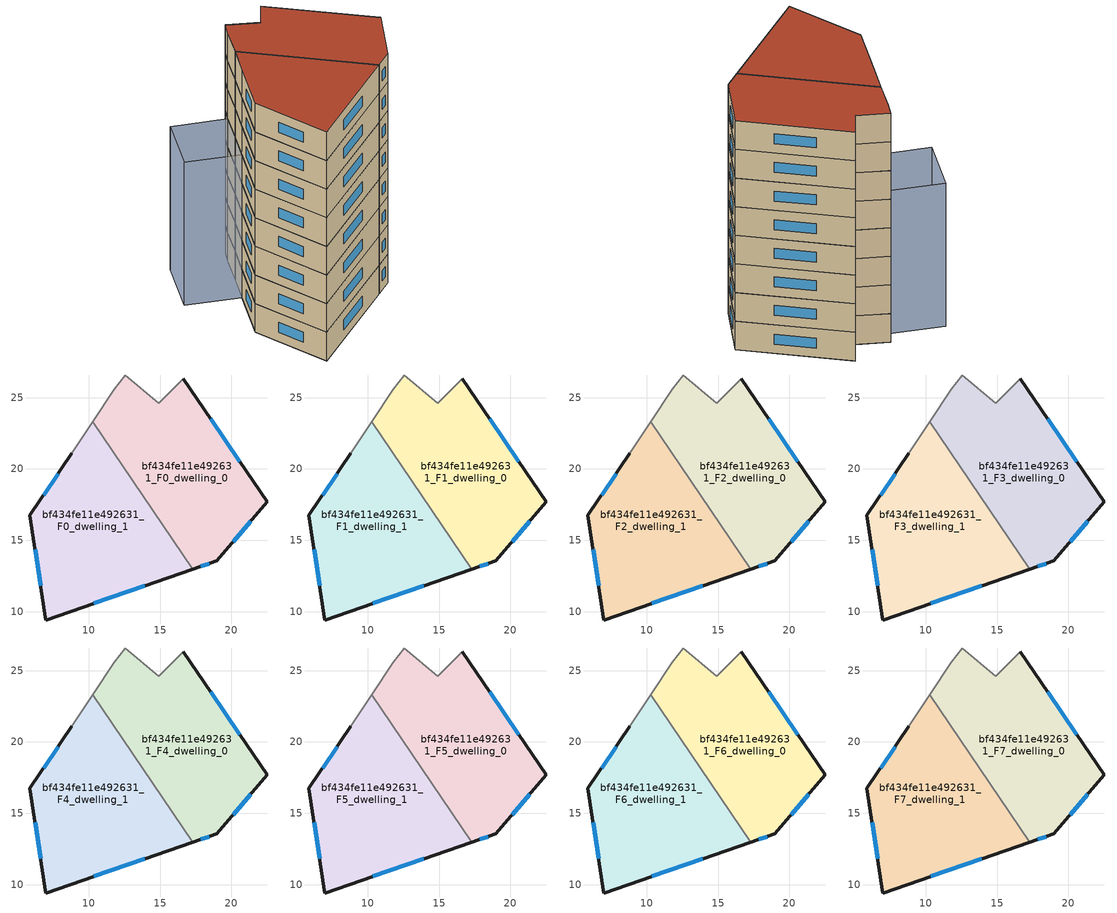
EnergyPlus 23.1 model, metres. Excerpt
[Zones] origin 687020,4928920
bf434fe11e492631_F0_dwelling_0
 floor ground (EU_floor_Construction): 18.99,13.56 22.5,17.69 16.64,26.31 14.89,24.62 12.55,26.59 11.8,25.59 10.28,23.31 17.29,12.97 z0
 wall outside (EU_wall_Construction): 16.64,26.31 22.5,17.69 18.99,13.56 17.29,12.97 z0:3
 wall adiabatic (EU_wall_Construction): 10.28,23.31 11.8,25.59 12.55,26.59 14.89,24.62 16.64,26.31 z0:3
 wall to bf434fe11e492631_F0_dwelling_1 (EU_wall_Construction): 17.29,12.97 10.28,23.31 z0:3
 window (EU_Window_Construction): 21.36,16.35 20.13,14.9 / 18.44,13.37 17.84,13.16 / 18.54,23.51 20.59,20.49 z0.98:2.02
bf434fe11e492631_F0_dwelling_1
 floor ground (EU_floor_Construction): 17.29,12.97 10.28,23.31 8.8,21.09 5.88,16.75 6.98,9.41 z0
 wall outside (EU_wall_Construction): 17.29,12.97 6.98,9.41 5.88,16.75 8.8,21.09 z0:3
 wall adiabatic (EU_wall_Construction): 8.8,21.09 10.28,23.31 z0:3
 window (EU_Window_Construction): 13.94,11.81 10.33,10.57 / 6.62,11.8 6.23,14.36 / 6.83,18.16 7.85,19.68 z0.98:2.02
bf434fe11e492631_F1_dwelling_0
 floor to bf434fe11e492631_F0_dwelling_0 (EU_floor_Construction): 18.99,13.56 22.5,17.69 16.64,26.31 14.89,24.62 12.55,26.59 11.8,25.59 10.28,23.31 17.29,12.97 z3
 wall outside (EU_wall_Construction): 16.64,26.31 22.5,17.69 18.99,13.56 17.29,12.97 z3:6
 wall adiabatic (EU_wall_Construction): 10.28,23.31 11.8,25.59 12.55,26.59 14.89,24.62 16.64,26.31 z3:6
 wall to bf434fe11e492631_F1_dwelling_1 (EU_wall_Construction): 17.29,12.97 10.28,23.31 z3:6
 window (EU_Window_Construction): 21.36,16.35 20.13,14.9 / 18.44,13.37 17.84,13.16 / 18.54,23.51 20.59,20.49 z3.98:5.02
bf434fe11e492631_F1_dwelling_1
 floor to bf434fe11e492631_F0_dwelling_1 (EU_floor_Construction): 17.29,12.97 10.28,23.31 8.8,21.09 5.88,16.75 6.98,9.41 z3
 wall outside (EU_wall_Construction): 17.29,12.97 6.98,9.41 5.88,16.75 8.8,21.09 z3:6
 wall adiabatic (EU_wall_Construction): 8.8,21.09 10.28,23.31 z3:6
 window (EU_Window_Construction): 13.94,11.81 10.33,10.57 / 6.62,11.8 6.23,14.36 / 6.83,18.16 7.85,19.68 z3.98:5.02
bf434fe11e492631_F2_dwelling_0
 floor to bf434fe11e492631_F1_dwelling_0 (EU_floor_Construction): 18.99,13.56 22.5,17.69 16.64,26.31 14.89,24.62 12.55,26.59 11.8,25.59 10.28,23.31 17.29,12.97 z6
 wall outside (EU_wall_Construction): 16.64,26.31 22.5,17.69 18.99,13.56 17.29,12.97 z6:9
 wall adiabatic (EU_wall_Construction): 10.28,23.31 11.8,25.59 12.55,26.59 14.89,24.62 16.64,26.31 z6:9
 wall to bf434fe11e492631_F2_dwelling_1 (EU_wall_Construction): 17.29,12.97 10.28,23.31 z6:9
 window (EU_Window_Construction): 21.36,16.35 20.13,14.9 / 18.44,13.37 17.84,13.16 / 18.54,23.51 20.59,20.49 z6.98:8.02
bf434fe11e492631_F2_dwelling_1
 floor to bf434fe11e492631_F1_dwelling_1 (EU_floor_Construction): 17.29,12.97 10.28,23.31 8.8,21.09 5.88,16.75 6.98,9.41 z6
 wall outside (EU_wall_Construction): 17.29,12.97 6.98,9.41 5.88,16.75 8.8,21.09 z6:9
 wall adiabatic (EU_wall_Construction): 8.8,21.09 10.28,23.31 z6:9
 window (EU_Window_Construction): 13.94,11.81 10.33,10.57 / 6.62,11.8 6.23,14.36 / 6.83,18.16 7.85,19.68 z6.98:8.02
bf434fe11e492631_F3_dwelling_0
 floor to bf434fe11e492631_F2_dwelling_0 (EU_floor_Construction): 18.99,13.56 22.5,17.69 16.64,26.31 14.89,24.62 12.55,26.59 11.8,25.59 10.28,23.31 17.29,12.97 z9
 wall outside (EU_wall_Construction): 16.64,26.31 22.5,17.69 18.99,13.56 17.29,12.97 z9:12
 wall adiabatic (EU_wall_Construction): 10.28,23.31 11.8,25.59 12.55,26.59 14.89,24.62 16.64,26.31 z9:12
 wall to bf434fe11e492631_F3_dwelling_1 (EU_wall_Construction): 17.29,12.97 10.28,23.31 z9:12
 window (EU_Window_Construction): 21.36,16.35 20.13,14.9 / 18.44,13.37 17.84,13.16 / 18.54,23.51 20.59,20.49 z9.98:11.02
bf434fe11e492631_F3_dwelling_1
 floor to bf434fe11e492631_F2_dwelling_1 (EU_floor_Construction): 17.29,12.97 10.28,23.31 8.8,21.09 5.88,16.75 6.98,9.41 z9
 wall outside (EU_wall_Construction): 17.29,12.97 6.98,9.41 5.88,16.75 8.8,21.09 z9:12
 wall adiabatic (EU_wall_Construction): 8.8,21.09 10.28,23.31 z9:12
 window (EU_Window_Construction): 13.94,11.81 10.33,10.57 / 6.62,11.8 6.23,14.36 / 6.83,18.16 7.85,19.68 z9.98:11.02
bf434fe11e492631_F4_dwelling_0
 floor to bf434fe11e492631_F3_dwelling_0 (EU_floor_Construction): 18.99,13.56 22.5,17.69 16.64,26.31 14.89,24.62 12.55,26.59 11.8,25.59 10.28,23.31 17.29,12.97 z12
 wall outside (EU_wall_Construction): 16.64,26.31 22.5,17.69 18.99,13.56 17.29,12.97 z12:15
 wall adiabatic (EU_wall_Construction): 10.28,23.31 11.8,25.59 12.55,26.59 14.89,24.62 16.64,26.31 z12:15
 wall to bf434fe11e492631_F4_dwelling_1 (EU_wall_Construction): 17.29,12.97 10.28,23.31 z12:15
 window (EU_Window_Construction): 21.36,16.35 20.13,14.9 / 18.44,13.37 17.84,13.16 / 18.54,23.51 20.59,20.49 z12.98:14.02
bf434fe11e492631_F4_dwelling_1
 floor to bf434fe11e492631_F3_dwelling_1 (EU_floor_Construction): 17.29,12.97 10.28,23.31 8.8,21.09 5.88,16.75 6.98,9.41 z12
 wall outside (EU_wall_Construction): 17.29,12.97 6.98,9.41 5.88,16.75 8.8,21.09 z12:15
 wall adiabatic (EU_wall_Construction): 8.8,21.09 10.28,23.31 z12:15
 window (EU_Window_Construction): 13.94,11.81 10.33,10.57 / 6.62,11.8 6.23,14.36 / 6.83,18.16 7.85,19.68 z12.98:14.02
bf434fe11e492631_F5_dwelling_0
 floor to bf434fe11e492631_F4_dwelling_0 (EU_floor_Construction): 18.99,13.56 22.5,17.69 16.64,26.31 14.89,24.62 12.55,26.59 11.8,25.59 10.28,23.31 17.29,12.97 z15
 wall outside (EU_wall_Construction): 16.64,26.31 22.5,17.69 18.99,13.56 17.29,12.97 z15:18
 wall adiabatic (EU_wall_Construction): 10.28,23.31 11.8,25.59 12.55,26.59 14.89,24.62 16.64,26.31 z15:18
 wall to bf434fe11e492631_F5_dwelling_1 (EU_wall_Construction): 17.29,12.97 10.28,23.31 z15:18
 window (EU_Window_Construction): 21.36,16.35 20.13,14.9 / 18.44,13.37 17.84,13.16 / 18.54,23.51 20.59,20.49 z15.98:17.02
bf434fe11e492631_F5_dwelling_1
 floor to bf434fe11e492631_F4_dwelling_1 (EU_floor_Construction): 17.29,12.97 10.28,23.31 8.8,21.09 5.88,16.75 6.98,9.41 z15
 wall outside (EU_wall_Construction): 17.29,12.97 6.98,9.41 5.88,16.75 8.8,21.09 z15:18
 wall adiabatic (EU_wall_Construction): 8.8,21.09 10.28,23.31 z15:18
 window (EU_Window_Construction): 13.94,11.81 10.33,10.57 / 6.62,11.8 6.23,14.36 / 6.83,18.16 7.85,19.68 z15.98:17.02
bf434fe11e492631_F6_dwelling_0
 floor to bf434fe11e492631_F5_dwelling_0 (EU_floor_Construction): 18.99,13.56 22.5,17.69 16.64,26.31 14.89,24.62 12.55,26.59 11.8,25.59 10.28,23.31 17.29,12.97 z18
 wall outside (EU_wall_Construction): 16.64,26.31 22.5,17.69 18.99,13.56 17.29,12.97 z18:21
 wall adiabatic (EU_wall_Construction): 10.28,23.31 11.8,25.59 12.55,26.59 14.89,24.62 16.64,26.31 z18:21
 wall to bf434fe11e492631_F6_dwelling_1 (EU_wall_Construction): 17.29,12.97 10.28,23.31 z18:21
 window (EU_Window_Construction): 21.36,16.35 20.13,14.9 / 18.44,13.37 17.84,13.16 / 18.54,23.51 20.59,20.49 z18.98:20.02
bf434fe11e492631_F6_dwelling_1
 floor to bf434fe11e492631_F5_dwelling_1 (EU_floor_Construction): 17.29,12.97 10.28,23.31 8.8,21.09 5.88,16.75 6.98,9.41 z18
 wall outside (EU_wall_Construction): 17.29,12.97 6.98,9.41 5.88,16.75 8.8,21.09 z18:21
 wall adiabatic (EU_wall_Construction): 8.8,21.09 10.28,23.31 z18:21
 window (EU_Window_Construction): 13.94,11.81 10.33,10.57 / 6.62,11.8 6.23,14.36 / 6.83,18.16 7.85,19.68 z18.98:20.02
bf434fe11e492631_F7_dwelling_0
 floor to bf434fe11e492631_F6_dwelling_0 (EU_floor_Construction): 18.99,13.56 22.5,17.69 16.64,26.31 14.89,24.62 12.55,26.59 11.8,25.59 10.28,23.31 17.29,12.97 z21
 wall outside (EU_wall_Construction): 16.64,26.31 22.5,17.69 18.99,13.56 17.29,12.97 z21:24
 wall adiabatic (EU_wall_Construction): 10.28,23.31 11.8,25.59 12.55,26.59 14.89,24.62 16.64,26.31 z21:24
 wall to bf434fe11e492631_F7_dwelling_1 (EU_wall_Construction): 17.29,12.97 10.28,23.31 z21:24
 window (EU_Window_Construction): 21.36,16.35 20.13,14.9 / 18.44,13.37 17.84,13.16 / 18.54,23.51 20.59,20.49 z21.98:23.02
 roof outside (EU_roof_Construction): 16.64,26.31 22.5,17.69 18.99,13.56 17.29,12.97 10.28,23.31 11.8,25.59 12.55,26.59 14.89,24.62 z24
bf434fe11e492631_F7_dwelling_1
 floor to bf434fe11e492631_F6_dwelling_1 (EU_floor_Construction): 17.29,12.97 10.28,23.31 8.8,21.09 5.88,16.75 6.98,9.41 z21
 wall outside (EU_wall_Construction): 17.29,12.97 6.98,9.41 5.88,16.75 8.8,21.09 z21:24
 wall adiabatic (EU_wall_Construction): 8.8,21.09 10.28,23.31 z21:24
 window (EU_Window_Construction): 13.94,11.81 10.33,10.57 / 6.62,11.8 6.23,14.36 / 6.83,18.16 7.85,19.68 z21.98:23.02
 roof outside (EU_roof_Construction): 10.28,23.31 17.29,12.97 6.98,9.41 5.88,16.75 8.8,21.09 z24
shading: 12.55,26.59 9.64,21.42 / 11.8,25.59 8.8,21.09 / 8.8,21.09 4.59,23.9 / 4.59,23.9 7.59,28.4 / 7.59,28.4 11.8,25.59 z0:15
[Building]
EU S2 Campaign: North Axis=0; Terrain=City; Solar Distribution=FullExterior
[Site:Location]
Bologna: Latitude=44.5; Longitude=11.25; Time Zone=1; Elevation=37
[SizingPeriod:WeatherFileDays]
AnnualSizingPeriod: Begin Month=1; Begin Day of Month=1; End Month=12; End Day of Month=31; Day of Week for Start Day=Monday; Use Weather File Daylight Saving Period=No; Use Weather File Rain and Snow Indicators=No
[MATERIAL]
EU_InternalMass_Material: Roughness=MediumRough; Thickness=0.1; Conductivity=1; Density=1800; Specific Heat=900; Thermal Absorptance=0.9; Solar Absorptance=0.7; Visible Absorptance=0.7
[MATERIAL:NOMASS] Roughness=MediumRough; Thermal Absorptance=0.9; Solar Absorptance=0.7; Visible Absorptance=0.7
Name | Thermal Resistance
EU_wall_NoMass | 0.905828
EU_roof_NoMass | 0.37593
EU_floor_NoMass | 0.67114
[WINDOWMATERIAL:SIMPLEGLAZINGSYSTEM]
EU_Window_SimpleGlazing: UFactor=4.52486; Solar Heat Gain Coefficient=0.85; Visible Transmittance=0.85
[CONSTRUCTION]
EU_wall_Construction: EU_wall_NoMass
EU_roof_Construction: EU_roof_NoMass
EU_floor_Construction: EU_floor_NoMass
EU_InternalMass_Construction: EU_InternalMass_Material
EU_Window_Construction: EU_Window_SimpleGlazing
[ZONE] Type=1; Multiplier=1; Ceiling Height=autocalculate; Floor Area=autocalculate; Part of Total Floor Area=Yes
Name | Volume
bf434fe11e492631_F0_dwelling_0; bf434fe11e492631_F1_dwelling_0; bf434fe11e492631_F2_dwelling_0; bf434fe11e492631_F3_dwelling_0; bf434fe11e492631_F4_dwelling_0; bf434fe11e492631_F5_dwelling_0; bf434fe11e492631_F6_dwelling_0; bf434fe11e492631_F7_dwelling_0 | 256.597
bf434fe11e492631_F0_dwelling_1 | 256.609
bf434fe11e492631_F1_dwelling_1; bf434fe11e492631_F2_dwelling_1; bf434fe11e492631_F3_dwelling_1; bf434fe11e492631_F4_dwelling_1; bf434fe11e492631_F5_dwelling_1; bf434fe11e492631_F6_dwelling_1; bf434fe11e492631_F7_dwelling_1 | 256.611
[INTERNALMASS] Construction=EU_InternalMass_Construction
Name | Zone or ZoneList | Surface Area
bf434fe11e492631_F0_dwelling_0_EU_InternalMass | bf434fe11e492631_F0_dwelling_0 | 85.5325
bf434fe11e492631_F0_dwelling_1_EU_InternalMass | bf434fe11e492631_F0_dwelling_1 | 85.5367
bf434fe11e492631_F1_dwelling_0_EU_InternalMass | bf434fe11e492631_F1_dwelling_0 | 85.5325
bf434fe11e492631_F1_dwelling_1_EU_InternalMass | bf434fe11e492631_F1_dwelling_1 | 85.5367
bf434fe11e492631_F2_dwelling_0_EU_InternalMass | bf434fe11e492631_F2_dwelling_0 | 85.5325
bf434fe11e492631_F2_dwelling_1_EU_InternalMass | bf434fe11e492631_F2_dwelling_1 | 85.5367
bf434fe11e492631_F3_dwelling_0_EU_InternalMass | bf434fe11e492631_F3_dwelling_0 | 85.5325
bf434fe11e492631_F3_dwelling_1_EU_InternalMass | bf434fe11e492631_F3_dwelling_1 | 85.5367
bf434fe11e492631_F4_dwelling_0_EU_InternalMass | bf434fe11e492631_F4_dwelling_0 | 85.5325
bf434fe11e492631_F4_dwelling_1_EU_InternalMass | bf434fe11e492631_F4_dwelling_1 | 85.5367
bf434fe11e492631_F5_dwelling_0_EU_InternalMass | bf434fe11e492631_F5_dwelling_0 | 85.5325
bf434fe11e492631_F5_dwelling_1_EU_InternalMass | bf434fe11e492631_F5_dwelling_1 | 85.5367
bf434fe11e492631_F6_dwelling_0_EU_InternalMass | bf434fe11e492631_F6_dwelling_0 | 85.5325
bf434fe11e492631_F6_dwelling_1_EU_InternalMass | bf434fe11e492631_F6_dwelling_1 | 85.5367
bf434fe11e492631_F7_dwelling_0_EU_InternalMass | bf434fe11e492631_F7_dwelling_0 | 85.5325
bf434fe11e492631_F7_dwelling_1_EU_InternalMass | bf434fe11e492631_F7_dwelling_1 | 85.5367
[OTHEREQUIPMENT] Fuel Type=Electricity; Design Level Calculation Method=Watts/Area; Power per Zone Floor Area=1; Fraction Latent=0; Fraction Radiant=0; Fraction Lost=0; Carbon Dioxide Generation Rate=0; EndUse Subcategory=EU_Step8_InternalGains
Name | Zone or ZoneList or Space or SpaceList | Schedule
EU_Step8_InternalGain_bf434fe11e492631_F0_dwelling_0_f000 | bf434fe11e492631_F0_dwelling_0 | EU_Step8_GainSchedule_bf434fe11e492631_F0_dwelling_0_f000
EU_Step8_InternalGain_bf434fe11e492631_F0_dwelling_1_f000 | bf434fe11e492631_F0_dwelling_1 | EU_Step8_GainSchedule_bf434fe11e492631_F0_dwelling_1_f000
EU_Step8_InternalGain_bf434fe11e492631_F1_dwelling_0_f000 | bf434fe11e492631_F1_dwelling_0 | EU_Step8_GainSchedule_bf434fe11e492631_F1_dwelling_0_f000
EU_Step8_InternalGain_bf434fe11e492631_F1_dwelling_1_f000 | bf434fe11e492631_F1_dwelling_1 | EU_Step8_GainSchedule_bf434fe11e492631_F1_dwelling_1_f000
EU_Step8_InternalGain_bf434fe11e492631_F2_dwelling_0_f000 | bf434fe11e492631_F2_dwelling_0 | EU_Step8_GainSchedule_bf434fe11e492631_F2_dwelling_0_f000
EU_Step8_InternalGain_bf434fe11e492631_F2_dwelling_1_f000 | bf434fe11e492631_F2_dwelling_1 | EU_Step8_GainSchedule_bf434fe11e492631_F2_dwelling_1_f000
EU_Step8_InternalGain_bf434fe11e492631_F3_dwelling_0_f000 | bf434fe11e492631_F3_dwelling_0 | EU_Step8_GainSchedule_bf434fe11e492631_F3_dwelling_0_f000
EU_Step8_InternalGain_bf434fe11e492631_F3_dwelling_1_f000 | bf434fe11e492631_F3_dwelling_1 | EU_Step8_GainSchedule_bf434fe11e492631_F3_dwelling_1_f000
EU_Step8_InternalGain_bf434fe11e492631_F4_dwelling_0_f000 | bf434fe11e492631_F4_dwelling_0 | EU_Step8_GainSchedule_bf434fe11e492631_F4_dwelling_0_f000
EU_Step8_InternalGain_bf434fe11e492631_F4_dwelling_1_f000 | bf434fe11e492631_F4_dwelling_1 | EU_Step8_GainSchedule_bf434fe11e492631_F4_dwelling_1_f000
EU_Step8_InternalGain_bf434fe11e492631_F5_dwelling_0_f000 | bf434fe11e492631_F5_dwelling_0 | EU_Step8_GainSchedule_bf434fe11e492631_F5_dwelling_0_f000
EU_Step8_InternalGain_bf434fe11e492631_F5_dwelling_1_f000 | bf434fe11e492631_F5_dwelling_1 | EU_Step8_GainSchedule_bf434fe11e492631_F5_dwelling_1_f000
EU_Step8_InternalGain_bf434fe11e492631_F6_dwelling_0_f000 | bf434fe11e492631_F6_dwelling_0 | EU_Step8_GainSchedule_bf434fe11e492631_F6_dwelling_0_f000
EU_Step8_InternalGain_bf434fe11e492631_F6_dwelling_1_f000 | bf434fe11e492631_F6_dwelling_1 | EU_Step8_GainSchedule_bf434fe11e492631_F6_dwelling_1_f000
EU_Step8_InternalGain_bf434fe11e492631_F7_dwelling_0_f000 | bf434fe11e492631_F7_dwelling_0 | EU_Step8_GainSchedule_bf434fe11e492631_F7_dwelling_0_f000
EU_Step8_InternalGain_bf434fe11e492631_F7_dwelling_1_f000 | bf434fe11e492631_F7_dwelling_1 | EU_Step8_GainSchedule_bf434fe11e492631_F7_dwelling_1_f000
[ZONEVENTILATION:DESIGNFLOWRATE] Schedule=EU_AlwaysOn; Design Flow Rate Calculation Method=AirChanges/Hour; Air Changes per Hour=0.73129; Ventilation Type=Natural; Fan Pressure Rise=0; Fan Total Efficiency=1; Constant Term Coefficient=1; Temperature Term Coefficient=0; Velocity Term Coefficient=0; Velocity Squared Term Coefficient=0; Minimum Indoor Temperature=-100; Maximum Indoor Temperature=100; Delta Temperature=-100; Minimum Outdoor Temperature=-100; Maximum Outdoor Temperature=100; Maximum Wind Speed=40
Name | Zone or ZoneList or Space or SpaceList
EU_ConstantAir_bf434fe11e492631_F0_dwelling_0 | bf434fe11e492631_F0_dwelling_0
EU_ConstantAir_bf434fe11e492631_F0_dwelling_1 | bf434fe11e492631_F0_dwelling_1
EU_ConstantAir_bf434fe11e492631_F1_dwelling_0 | bf434fe11e492631_F1_dwelling_0
EU_ConstantAir_bf434fe11e492631_F1_dwelling_1 | bf434fe11e492631_F1_dwelling_1
EU_ConstantAir_bf434fe11e492631_F2_dwelling_0 | bf434fe11e492631_F2_dwelling_0
EU_ConstantAir_bf434fe11e492631_F2_dwelling_1 | bf434fe11e492631_F2_dwelling_1
EU_ConstantAir_bf434fe11e492631_F3_dwelling_0 | bf434fe11e492631_F3_dwelling_0
EU_ConstantAir_bf434fe11e492631_F3_dwelling_1 | bf434fe11e492631_F3_dwelling_1
EU_ConstantAir_bf434fe11e492631_F4_dwelling_0 | bf434fe11e492631_F4_dwelling_0
EU_ConstantAir_bf434fe11e492631_F4_dwelling_1 | bf434fe11e492631_F4_dwelling_1
EU_ConstantAir_bf434fe11e492631_F5_dwelling_0 | bf434fe11e492631_F5_dwelling_0
EU_ConstantAir_bf434fe11e492631_F5_dwelling_1 | bf434fe11e492631_F5_dwelling_1
EU_ConstantAir_bf434fe11e492631_F6_dwelling_0 | bf434fe11e492631_F6_dwelling_0
EU_ConstantAir_bf434fe11e492631_F6_dwelling_1 | bf434fe11e492631_F6_dwelling_1
EU_ConstantAir_bf434fe11e492631_F7_dwelling_0 | bf434fe11e492631_F7_dwelling_0
EU_ConstantAir_bf434fe11e492631_F7_dwelling_1 | bf434fe11e492631_F7_dwelling_1
[HVACTEMPLATE:THERMOSTAT] Constant Heating Setpoint=20; Constant Cooling Setpoint=50
EU_HeatOnly_bf434fe11e492631_F0_dwelling_0; EU_HeatOnly_bf434fe11e492631_F0_dwelling_1; EU_HeatOnly_bf434fe11e492631_F1_dwelling_0; EU_HeatOnly_bf434fe11e492631_F1_dwelling_1; EU_HeatOnly_bf434fe11e492631_F2_dwelling_0; EU_HeatOnly_bf434fe11e492631_F2_dwelling_1; EU_HeatOnly_bf434fe11e492631_F3_dwelling_0; EU_HeatOnly_bf434fe11e492631_F3_dwelling_1; EU_HeatOnly_bf434fe11e492631_F4_dwelling_0; EU_HeatOnly_bf434fe11e492631_F4_dwelling_1; EU_HeatOnly_bf434fe11e492631_F5_dwelling_0; EU_HeatOnly_bf434fe11e492631_F5_dwelling_1; EU_HeatOnly_bf434fe11e492631_F6_dwelling_0; EU_HeatOnly_bf434fe11e492631_F6_dwelling_1; EU_HeatOnly_bf434fe11e492631_F7_dwelling_0; EU_HeatOnly_bf434fe11e492631_F7_dwelling_1
[HVACTEMPLATE:ZONE:IDEALLOADSAIRSYSTEM] System Availability Schedule=EU_AlwaysOn; Maximum Heating Supply Air Temperature=50; Minimum Cooling Supply Air Temperature=13; Maximum Heating Supply Air Humidity Ratio=0.0156; Minimum Cooling Supply Air Humidity Ratio=0.0077; Heating Limit=NoLimit; Cooling Limit=NoLimit; Heating Availability Schedule=EU_AlwaysOn; Cooling Availability Schedule=EU_CoolingOff; Dehumidification Control Type=ConstantSensibleHeatRatio; Cooling Sensible Heat Ratio=0.7; Dehumidification Setpoint=60; Humidification Control Type=None; Humidification Setpoint=30; Outdoor Air Method=None; Outdoor Air Flow Rate per Person=0.00944; Outdoor Air Flow Rate per Zone Floor Area=0; Outdoor Air Flow Rate per Zone=0; Demand Controlled Ventilation Type=None; Outdoor Air Economizer Type=NoEconomizer; Heat Recovery Type=None; Sensible Heat Recovery Effectiveness=0.7; Latent Heat Recovery Effectiveness=0.65
Name | Template Thermostat
bf434fe11e492631_F0_dwelling_0 | EU_HeatOnly_bf434fe11e492631_F0_dwelling_0
bf434fe11e492631_F0_dwelling_1 | EU_HeatOnly_bf434fe11e492631_F0_dwelling_1
bf434fe11e492631_F1_dwelling_0 | EU_HeatOnly_bf434fe11e492631_F1_dwelling_0
bf434fe11e492631_F1_dwelling_1 | EU_HeatOnly_bf434fe11e492631_F1_dwelling_1
bf434fe11e492631_F2_dwelling_0 | EU_HeatOnly_bf434fe11e492631_F2_dwelling_0
bf434fe11e492631_F2_dwelling_1 | EU_HeatOnly_bf434fe11e492631_F2_dwelling_1
bf434fe11e492631_F3_dwelling_0 | EU_HeatOnly_bf434fe11e492631_F3_dwelling_0
bf434fe11e492631_F3_dwelling_1 | EU_HeatOnly_bf434fe11e492631_F3_dwelling_1
bf434fe11e492631_F4_dwelling_0 | EU_HeatOnly_bf434fe11e492631_F4_dwelling_0
bf434fe11e492631_F4_dwelling_1 | EU_HeatOnly_bf434fe11e492631_F4_dwelling_1
bf434fe11e492631_F5_dwelling_0 | EU_HeatOnly_bf434fe11e492631_F5_dwelling_0
bf434fe11e492631_F5_dwelling_1 | EU_HeatOnly_bf434fe11e492631_F5_dwelling_1
bf434fe11e492631_F6_dwelling_0 | EU_HeatOnly_bf434fe11e492631_F6_dwelling_0
bf434fe11e492631_F6_dwelling_1 | EU_HeatOnly_bf434fe11e492631_F6_dwelling_1
bf434fe11e492631_F7_dwelling_0 | EU_HeatOnly_bf434fe11e492631_F7_dwelling_0
bf434fe11e492631_F7_dwelling_1 | EU_HeatOnly_bf434fe11e492631_F7_dwelling_1
[SIZING:ZONE] Zone Cooling Design Supply Air Temperature Input Method=SupplyAirTemperature; Zone Cooling Design Supply Air Temperature=13; Zone Heating Design Supply Air Temperature Input Method=SupplyAirTemperature; Zone Heating Design Supply Air Temperature=50; Zone Cooling Design Supply Air Humidity Ratio=0.008; Zone Heating Design Supply Air Humidity Ratio=0.008; Cooling Design Air Flow Method=DesignDay; Cooling Design Air Flow Rate=0; Cooling Minimum Air Flow per Zone Floor Area=0.000762; Cooling Minimum Air Flow=0; Cooling Minimum Air Flow Fraction=0.2; Heating Design Air Flow Method=DesignDay; Heating Design Air Flow Rate=0; Heating Maximum Air Flow per Zone Floor Area=0.002032; Heating Maximum Air Flow=0.141576; Heating Maximum Air Flow Fraction=0.3; Account for Dedicated Outdoor Air System=No; Dedicated Outdoor Air System Control Strategy=NeutralSupplyAir; Dedicated Outdoor Air Low Setpoint Temperature for Design=autosize; Dedicated Outdoor Air High Setpoint Temperature for Design=autosize; Zone Load Sizing Method=Sensible Load Only No Latent Load; Zone Latent Cooling Design Supply Air Humidity Ratio Input Method=HumidityRatioDifference; Zone Cooling Design Supply Air Humidity Ratio Difference=0.005; Zone Latent Heating Design Supply Air Humidity Ratio Input Method=HumidityRatioDifference; Zone Humidification Design Supply Air Humidity Ratio Difference=0.005
bf434fe11e492631_F0_dwelling_0; bf434fe11e492631_F0_dwelling_1; bf434fe11e492631_F1_dwelling_0; bf434fe11e492631_F1_dwelling_1; bf434fe11e492631_F2_dwelling_0; bf434fe11e492631_F2_dwelling_1; bf434fe11e492631_F3_dwelling_0; bf434fe11e492631_F3_dwelling_1; bf434fe11e492631_F4_dwelling_0; bf434fe11e492631_F4_dwelling_1; bf434fe11e492631_F5_dwelling_0; bf434fe11e492631_F5_dwelling_1; bf434fe11e492631_F6_dwelling_0; bf434fe11e492631_F6_dwelling_1; bf434fe11e492631_F7_dwelling_0; bf434fe11e492631_F7_dwelling_1
[SCHEDULE:CONSTANT]
Name | Hourly Value
EU_AlwaysOn | 1
EU_CoolingOff | 0
[SCHEDULE:FILE] Column Number=1; Rows to Skip at Top=0; Number of Hours of Data=8760; Column Separator=Comma; Interpolate to Timestep=No; Minutes per Item=60; Adjust Schedule for Daylight Savings=Yes
Name | File
EU_Step8_GainSchedule_bf434fe11e492631_F0_dwelling_0_f000 | ../../schedules/bf434fe11e492631/bf434fe11e492631_F0_dwelling_0_f000_gain.csv
EU_Step8_GainSchedule_bf434fe11e492631_F0_dwelling_1_f000 | ../../schedules/bf434fe11e492631/bf434fe11e492631_F0_dwelling_1_f000_gain.csv
EU_Step8_GainSchedule_bf434fe11e492631_F1_dwelling_0_f000 | ../../schedules/bf434fe11e492631/bf434fe11e492631_F1_dwelling_0_f000_gain.csv
EU_Step8_GainSchedule_bf434fe11e492631_F1_dwelling_1_f000 | ../../schedules/bf434fe11e492631/bf434fe11e492631_F1_dwelling_1_f000_gain.csv
EU_Step8_GainSchedule_bf434fe11e492631_F2_dwelling_0_f000 | ../../schedules/bf434fe11e492631/bf434fe11e492631_F2_dwelling_0_f000_gain.csv
EU_Step8_GainSchedule_bf434fe11e492631_F2_dwelling_1_f000 | ../../schedules/bf434fe11e492631/bf434fe11e492631_F2_dwelling_1_f000_gain.csv
EU_Step8_GainSchedule_bf434fe11e492631_F3_dwelling_0_f000 | ../../schedules/bf434fe11e492631/bf434fe11e492631_F3_dwelling_0_f000_gain.csv
EU_Step8_GainSchedule_bf434fe11e492631_F3_dwelling_1_f000 | ../../schedules/bf434fe11e492631/bf434fe11e492631_F3_dwelling_1_f000_gain.csv
EU_Step8_GainSchedule_bf434fe11e492631_F4_dwelling_0_f000 | ../../schedules/bf434fe11e492631/bf434fe11e492631_F4_dwelling_0_f000_gain.csv
EU_Step8_GainSchedule_bf434fe11e492631_F4_dwelling_1_f000 | ../../schedules/bf434fe11e492631/bf434fe11e492631_F4_dwelling_1_f000_gain.csv
EU_Step8_GainSchedule_bf434fe11e492631_F5_dwelling_0_f000 | ../../schedules/bf434fe11e492631/bf434fe11e492631_F5_dwelling_0_f000_gain.csv
EU_Step8_GainSchedule_bf434fe11e492631_F5_dwelling_1_f000 | ../../schedules/bf434fe11e492631/bf434fe11e492631_F5_dwelling_1_f000_gain.csv
EU_Step8_GainSchedule_bf434fe11e492631_F6_dwelling_0_f000 | ../../schedules/bf434fe11e492631/bf434fe11e492631_F6_dwelling_0_f000_gain.csv
EU_Step8_GainSchedule_bf434fe11e492631_F6_dwelling_1_f000 | ../../schedules/bf434fe11e492631/bf434fe11e492631_F6_dwelling_1_f000_gain.csv
EU_Step8_GainSchedule_bf434fe11e492631_F7_dwelling_0_f000 | ../../schedules/bf434fe11e492631/bf434fe11e492631_F7_dwelling_0_f000_gain.csv
EU_Step8_GainSchedule_bf434fe11e492631_F7_dwelling_1_f000 | ../../schedules/bf434fe11e492631/bf434fe11e492631_F7_dwelling_1_f000_gain.csv
